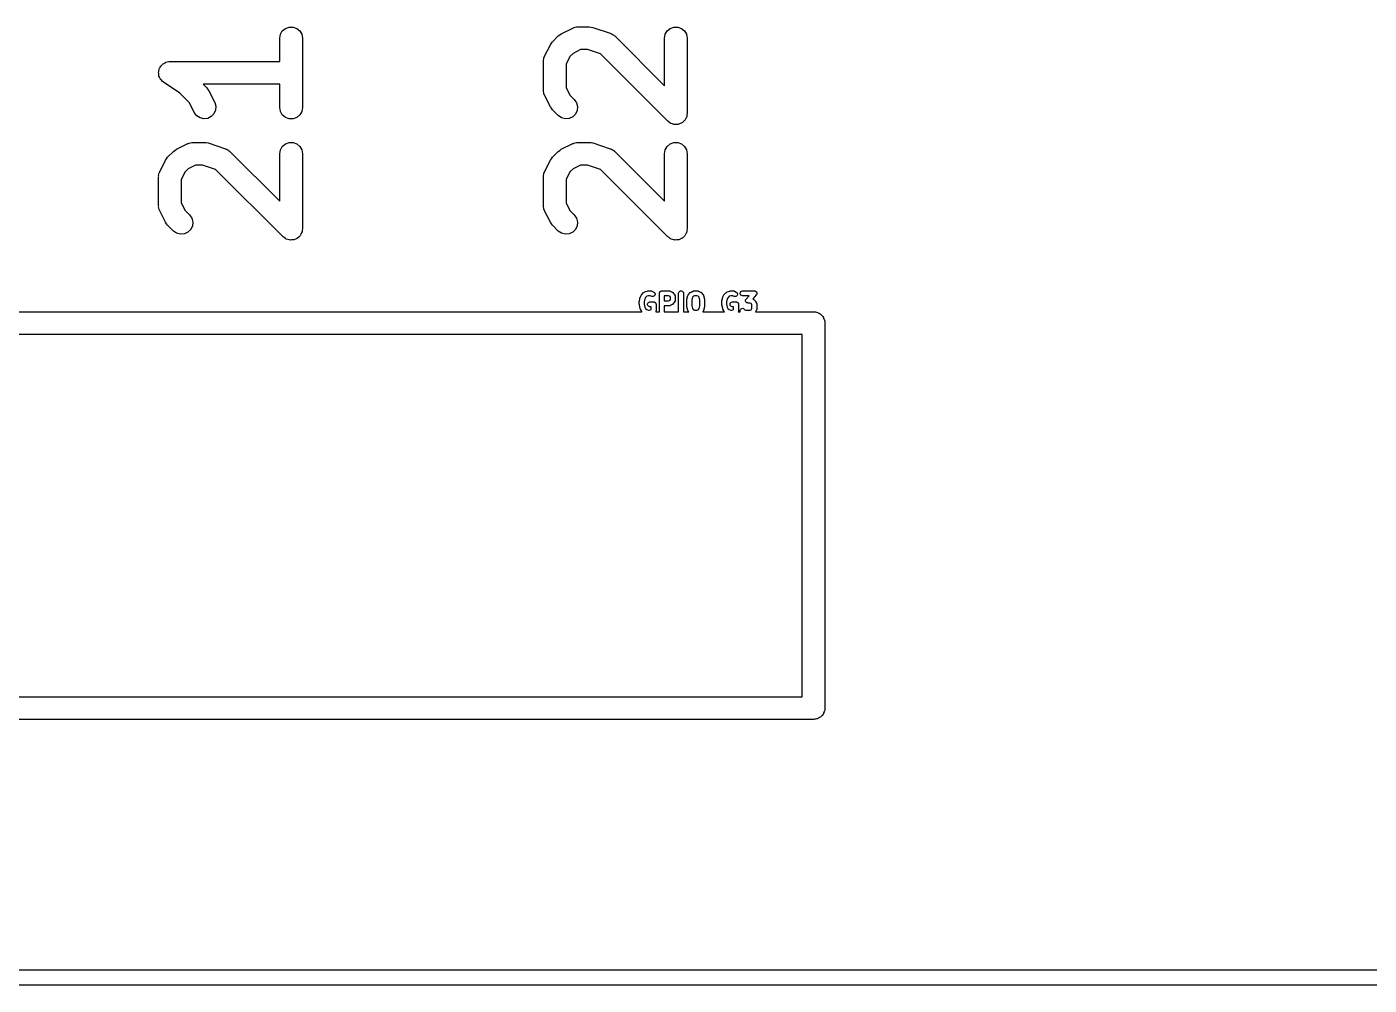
# Model space of a CAD drawing. Extents: x 93.8 to 153.2, y -121.7 to -73.6.
# Drawn here: x 128.54 to 137.4, y -86.66 to -80.34 of the extents above; entities that cross this region are included whole.
import ezdxf

# ---------------------------------------------------------------- set-up
doc = ezdxf.new("R2010")
doc.units = 0
doc.header["$MEASUREMENT"] = 0
doc.layers.add('BLACK', color=7, linetype='CONTINUOUS')

msp = doc.modelspace()

# ---------------------------------------------------------------- linework, layer by layer
at = {"layer": 'Black'}
for p, q in [((130.225, -80.3683), (130.245, -80.3515)), ((130.245, -80.3515), (130.27, -80.3426)), ((130.27, -80.3426), (130.296, -80.3426)), ((130.296, -80.3426), (130.32, -80.3515)), ((130.32, -80.3515), (130.34, -80.3683)), ((132.066, -80.3875), (132.142, -80.3494)), ((132.142, -80.3494), (132.146, -80.3482)), ((132.146, -80.3482), (132.15, -80.346)), ((132.15, -80.346), (132.158, -80.3445)), ((132.158, -80.3445), (132.167, -80.342)), ((132.167, -80.342), (132.171, -80.3422)), ((132.171, -80.3422), (132.175, -80.3415)), ((132.175, -80.3415), (132.251, -80.3415)), ((132.251, -80.3415), (132.263, -80.3436)), ((132.263, -80.3436), (132.275, -80.3453)), ((132.275, -80.3453), (132.389, -80.3834)), ((132.765, -80.3683), (132.785, -80.3515)), ((132.785, -80.3515), (132.81, -80.3426)), ((132.81, -80.3426), (132.836, -80.3426)), ((132.836, -80.3426), (132.86, -80.3515)), ((132.86, -80.3515), (132.88, -80.3683)), ((130.208, -80.4165), (130.212, -80.3908)), ((130.208, -80.57), (130.208, -80.4165)), ((130.212, -80.3908), (130.225, -80.3683)), ((130.34, -80.3683), (130.353, -80.3908)), ((130.353, -80.3908), (130.358, -80.4165)), ((130.358, -80.4165), (130.358, -80.8736)), ((132.001, -80.4495), (132.008, -80.4396)), ((132.008, -80.4396), (132.046, -80.4015)), ((132.046, -80.4015), (132.056, -80.3946)), ((132.056, -80.3946), (132.066, -80.3875)), ((132.389, -80.3834), (132.393, -80.3855)), ((132.393, -80.3855), (132.397, -80.3866)), ((132.397, -80.3866), (132.405, -80.3916)), ((132.405, -80.3916), (132.412, -80.3958)), ((132.412, -80.3958), (132.415, -80.3991)), ((132.415, -80.3991), (132.419, -80.4015)), ((132.419, -80.4015), (132.748, -80.7306)), ((132.748, -80.4165), (132.752, -80.3908)), ((132.748, -80.7306), (132.748, -80.4165)), ((132.752, -80.3908), (132.765, -80.3683)), ((132.88, -80.3683), (132.893, -80.3908)), ((132.893, -80.3908), (132.898, -80.4165)), ((132.898, -80.4165), (132.898, -80.9117)), ((131.956, -80.5353), (131.994, -80.4591)), ((131.994, -80.4591), (132.001, -80.4495)), ((132.144, -80.5162), (132.123, -80.5371)), ((132.193, -80.4915), (132.144, -80.5162)), ((132.239, -80.4915), (132.193, -80.4915)), ((132.325, -80.5201), (132.239, -80.4915)), ((132.77, -80.9647), (132.325, -80.5201)), ((129.409, -80.632), (129.412, -80.6236)), ((129.412, -80.6236), (129.414, -80.6149)), ((129.414, -80.6149), (129.417, -80.6115)), ((129.417, -80.6115), (129.418, -80.6075)), ((129.418, -80.6075), (129.424, -80.6007)), ((129.424, -80.6007), (129.429, -80.5932)), ((129.429, -80.5932), (129.432, -80.5908)), ((129.432, -80.5908), (129.435, -80.5876)), ((129.435, -80.5876), (129.442, -80.5831)), ((129.442, -80.5831), (129.45, -80.5778)), ((129.45, -80.5778), (129.454, -80.5767)), ((129.454, -80.5767), (129.457, -80.5746)), ((129.457, -80.5746), (129.466, -80.573)), ((129.466, -80.573), (129.475, -80.5705)), ((129.475, -80.5705), (129.479, -80.5708)), ((129.479, -80.5708), (129.483, -80.57)), ((129.483, -80.57), (130.208, -80.57)), ((131.948, -80.5603), (131.951, -80.5519)), ((131.949, -80.5646), (131.948, -80.5603)), ((131.948, -80.5689), (131.949, -80.5646)), ((131.948, -80.7593), (131.948, -80.5689)), ((131.951, -80.5519), (131.952, -80.5432)), ((131.952, -80.5432), (131.955, -80.5395)), ((131.955, -80.5395), (131.956, -80.5353)), ((132.123, -80.5371), (132.098, -80.5866)), ((132.098, -80.5866), (132.098, -80.7416)), ((129.408, -80.6402), (129.409, -80.6362)), ((129.409, -80.6491), (129.408, -80.6402)), ((129.409, -80.6362), (129.409, -80.632)), ((129.409, -80.6581), (129.409, -80.6491)), ((129.41, -80.662), (129.409, -80.6581)), ((129.411, -80.6661), (129.41, -80.662)), ((129.415, -80.6741), (129.411, -80.6661)), ((129.418, -80.6825), (129.415, -80.6741)), ((129.421, -80.6857), (129.418, -80.6825)), ((129.422, -80.6895), (129.421, -80.6857)), ((129.429, -80.6956), (129.422, -80.6895)), ((129.435, -80.7025), (129.429, -80.6956)), ((129.438, -80.7046), (129.435, -80.7025)), ((129.441, -80.7075), (129.438, -80.7046)), ((129.549, -80.7795), (129.441, -80.7075)), ((129.612, -80.8419), (129.549, -80.7795)), ((130.208, -80.72), (129.702, -80.72)), ((129.702, -80.72), (129.726, -80.7444)), ((129.726, -80.7444), (129.733, -80.7542)), ((129.733, -80.7542), (129.74, -80.7639)), ((129.74, -80.7639), (129.779, -80.8401)), ((130.208, -80.8736), (130.208, -80.72)), ((131.949, -80.7636), (131.948, -80.7593)), ((131.948, -80.7679), (131.949, -80.7636)), ((131.951, -80.7763), (131.948, -80.7679)), ((131.952, -80.785), (131.951, -80.7763)), ((131.955, -80.7887), (131.952, -80.785)), ((131.956, -80.7929), (131.955, -80.7887)), ((131.994, -80.8691), (131.956, -80.7929)), ((132.098, -80.7416), (132.123, -80.7911)), ((132.123, -80.7911), (132.152, -80.8206)), ((129.644, -80.9072), (129.612, -80.8419)), ((129.779, -80.8401), (129.786, -80.865)), ((129.786, -80.865), (129.784, -80.891)), ((130.212, -80.8993), (130.208, -80.8736)), ((130.358, -80.8736), (130.353, -80.8993)), ((132.001, -80.8787), (131.994, -80.8691)), ((132.008, -80.8886), (132.001, -80.8787)), ((132.046, -80.9267), (132.008, -80.8886)), ((132.152, -80.8206), (132.167, -80.8419)), ((132.167, -80.8419), (132.174, -80.8671)), ((132.174, -80.8671), (132.172, -80.893)), ((129.66, -80.9281), (129.644, -80.9072)), ((129.682, -80.9424), (129.66, -80.9281)), ((129.707, -80.9485), (129.682, -80.9424)), ((129.733, -80.9455), (129.707, -80.9485)), ((129.756, -80.9339), (129.733, -80.9455)), ((129.774, -80.9149), (129.756, -80.9339)), ((129.784, -80.891), (129.774, -80.9149)), ((130.225, -80.9218), (130.212, -80.8993)), ((130.245, -80.9386), (130.225, -80.9218)), ((130.27, -80.9475), (130.245, -80.9386)), ((130.296, -80.9475), (130.27, -80.9475)), ((130.32, -80.9386), (130.296, -80.9475)), ((130.34, -80.9218), (130.32, -80.9386)), ((130.353, -80.8993), (130.34, -80.9218)), ((132.067, -80.9416), (132.046, -80.9267)), ((132.093, -80.9483), (132.067, -80.9416)), ((132.119, -80.9461), (132.093, -80.9483)), ((132.142, -80.9351), (132.119, -80.9461)), ((132.161, -80.9166), (132.142, -80.9351)), ((132.172, -80.893), (132.161, -80.9166)), ((132.778, -80.9704), (132.77, -80.9647)), ((132.785, -80.9767), (132.778, -80.9704)), ((132.789, -80.9778), (132.785, -80.9767)), ((132.791, -80.9797), (132.789, -80.9778)), ((132.86, -80.9767), (132.851, -80.98)), ((132.863, -80.9745), (132.86, -80.9767)), ((132.866, -80.9732), (132.863, -80.9745)), ((132.873, -80.9662), (132.866, -80.9732)), ((132.88, -80.9599), (132.873, -80.9662)), ((132.882, -80.9571), (132.88, -80.9599)), ((132.884, -80.9547), (132.882, -80.9571)), ((132.888, -80.9458), (132.884, -80.9547)), ((132.893, -80.9374), (132.888, -80.9458)), ((132.894, -80.9341), (132.893, -80.9374)), ((132.895, -80.9311), (132.894, -80.9341)), ((132.896, -80.9214), (132.895, -80.9311)), ((132.898, -80.9117), (132.896, -80.9214)), ((132.801, -80.9822), (132.791, -80.9797)), ((132.81, -80.9856), (132.801, -80.9822)), ((132.813, -80.9856), (132.81, -80.9856)), ((132.816, -80.9864), (132.813, -80.9856)), ((132.826, -80.9856), (132.816, -80.9864)), ((132.836, -80.9856), (132.826, -80.9856)), ((132.839, -80.9844), (132.836, -80.9856)), ((132.842, -80.9842), (132.839, -80.9844)), ((132.851, -80.98), (132.842, -80.9842)), ((129.516, -81.1566), (129.526, -81.1494)), ((129.526, -81.1494), (129.602, -81.1113)), ((129.602, -81.1113), (129.606, -81.1101)), ((129.606, -81.1101), (129.61, -81.1079)), ((129.61, -81.1079), (129.618, -81.1064)), ((129.618, -81.1064), (129.627, -81.1039)), ((129.627, -81.1039), (129.631, -81.1041)), ((129.631, -81.1041), (129.635, -81.1034)), ((129.635, -81.1034), (129.711, -81.1034)), ((129.711, -81.1034), (129.723, -81.1055)), ((129.723, -81.1055), (129.735, -81.1072)), ((129.735, -81.1072), (129.849, -81.1453)), ((129.849, -81.1453), (129.853, -81.1474)), ((129.853, -81.1474), (129.857, -81.1485)), ((129.857, -81.1485), (129.865, -81.1535)), ((129.865, -81.1535), (129.872, -81.1577)), ((130.208, -81.1784), (130.212, -81.1527)), ((130.212, -81.1527), (130.225, -81.1302)), ((130.225, -81.1302), (130.245, -81.1134)), ((130.245, -81.1134), (130.27, -81.1045)), ((130.27, -81.1045), (130.296, -81.1045)), ((130.296, -81.1045), (130.32, -81.1134)), ((130.32, -81.1134), (130.34, -81.1302)), ((130.34, -81.1302), (130.353, -81.1527)), ((130.353, -81.1527), (130.358, -81.1784)), ((132.056, -81.1566), (132.066, -81.1494)), ((132.066, -81.1494), (132.142, -81.1113)), ((132.142, -81.1113), (132.146, -81.1101)), ((132.146, -81.1101), (132.15, -81.1079)), ((132.15, -81.1079), (132.158, -81.1064)), ((132.158, -81.1064), (132.167, -81.1039)), ((132.167, -81.1039), (132.171, -81.1041)), ((132.171, -81.1041), (132.175, -81.1034)), ((132.175, -81.1034), (132.251, -81.1034)), ((132.251, -81.1034), (132.263, -81.1055)), ((132.263, -81.1055), (132.275, -81.1072)), ((132.275, -81.1072), (132.389, -81.1453)), ((132.389, -81.1453), (132.393, -81.1474)), ((132.393, -81.1474), (132.397, -81.1485)), ((132.397, -81.1485), (132.405, -81.1535)), ((132.405, -81.1535), (132.412, -81.1577)), ((132.748, -81.1784), (132.752, -81.1527)), ((132.752, -81.1527), (132.765, -81.1302)), ((132.765, -81.1302), (132.785, -81.1134)), ((132.785, -81.1134), (132.81, -81.1045)), ((132.81, -81.1045), (132.836, -81.1045)), ((132.836, -81.1045), (132.86, -81.1134)), ((132.86, -81.1134), (132.88, -81.1302)), ((132.88, -81.1302), (132.893, -81.1527)), ((132.893, -81.1527), (132.898, -81.1784)), ((129.416, -81.2972), (129.454, -81.221)), ((129.454, -81.221), (129.461, -81.2114)), ((129.461, -81.2114), (129.468, -81.2015)), ((129.468, -81.2015), (129.506, -81.1634)), ((129.506, -81.1634), (129.516, -81.1566)), ((129.872, -81.1577), (129.875, -81.161)), ((129.875, -81.161), (129.879, -81.1634)), ((129.879, -81.1634), (130.208, -81.4926)), ((130.208, -81.4926), (130.208, -81.1784)), ((130.358, -81.1784), (130.358, -81.6736)), ((131.956, -81.2972), (131.994, -81.221)), ((131.994, -81.221), (132.001, -81.2114)), ((132.001, -81.2114), (132.008, -81.2015)), ((132.008, -81.2015), (132.046, -81.1634)), ((132.046, -81.1634), (132.056, -81.1566)), ((132.412, -81.1577), (132.415, -81.161)), ((132.415, -81.161), (132.419, -81.1634)), ((132.419, -81.1634), (132.748, -81.4926)), ((132.748, -81.4926), (132.748, -81.1784)), ((132.898, -81.1784), (132.898, -81.6736)), ((129.408, -81.3222), (129.411, -81.3138)), ((129.409, -81.3265), (129.408, -81.3222)), ((129.408, -81.3308), (129.409, -81.3265)), ((129.408, -81.5212), (129.408, -81.3308)), ((129.411, -81.3138), (129.412, -81.3051)), ((129.412, -81.3051), (129.415, -81.3014)), ((129.415, -81.3014), (129.416, -81.2972)), ((129.583, -81.299), (129.558, -81.3485)), ((129.604, -81.2781), (129.583, -81.299)), ((129.653, -81.2534), (129.604, -81.2781)), ((129.699, -81.2534), (129.653, -81.2534)), ((129.785, -81.282), (129.699, -81.2534)), ((130.23, -81.7267), (129.785, -81.282)), ((131.948, -81.3222), (131.951, -81.3138)), ((131.949, -81.3265), (131.948, -81.3222)), ((131.948, -81.3308), (131.949, -81.3265)), ((131.948, -81.5212), (131.948, -81.3308)), ((131.951, -81.3138), (131.952, -81.3051)), ((131.952, -81.3051), (131.955, -81.3014)), ((131.955, -81.3014), (131.956, -81.2972)), ((132.123, -81.299), (132.098, -81.3485)), ((132.144, -81.2781), (132.123, -81.299)), ((132.193, -81.2534), (132.144, -81.2781)), ((132.239, -81.2534), (132.193, -81.2534)), ((132.325, -81.282), (132.239, -81.2534)), ((132.77, -81.7267), (132.325, -81.282)), ((129.558, -81.3485), (129.558, -81.5035)), ((132.098, -81.3485), (132.098, -81.5035)), ((129.558, -81.5035), (129.583, -81.553)), ((132.098, -81.5035), (132.123, -81.553)), ((129.409, -81.5255), (129.408, -81.5212)), ((129.408, -81.5298), (129.409, -81.5255)), ((129.411, -81.5382), (129.408, -81.5298)), ((129.412, -81.5469), (129.411, -81.5382)), ((129.415, -81.5506), (129.412, -81.5469)), ((129.416, -81.5548), (129.415, -81.5506)), ((129.454, -81.631), (129.416, -81.5548)), ((129.583, -81.553), (129.612, -81.5825)), ((129.612, -81.5825), (129.627, -81.6038)), ((131.949, -81.5255), (131.948, -81.5212)), ((131.948, -81.5298), (131.949, -81.5255)), ((131.951, -81.5382), (131.948, -81.5298)), ((131.952, -81.5469), (131.951, -81.5382)), ((131.955, -81.5506), (131.952, -81.5469)), ((131.956, -81.5548), (131.955, -81.5506)), ((131.994, -81.631), (131.956, -81.5548)), ((132.123, -81.553), (132.152, -81.5825)), ((132.152, -81.5825), (132.167, -81.6038)), ((129.461, -81.6406), (129.454, -81.631)), ((129.468, -81.6505), (129.461, -81.6406)), ((129.506, -81.6886), (129.468, -81.6505)), ((129.621, -81.6785), (129.602, -81.697)), ((129.632, -81.6549), (129.621, -81.6785)), ((129.627, -81.6038), (129.634, -81.629)), ((129.634, -81.629), (129.632, -81.6549)), ((130.356, -81.6833), (130.355, -81.693)), ((130.358, -81.6736), (130.356, -81.6833)), ((132.001, -81.6406), (131.994, -81.631)), ((132.008, -81.6505), (132.001, -81.6406)), ((132.046, -81.6886), (132.008, -81.6505)), ((132.161, -81.6785), (132.142, -81.697)), ((132.172, -81.6549), (132.161, -81.6785)), ((132.167, -81.6038), (132.174, -81.629)), ((132.174, -81.629), (132.172, -81.6549)), ((132.896, -81.6833), (132.895, -81.693)), ((132.898, -81.6736), (132.896, -81.6833)), ((129.527, -81.7035), (129.506, -81.6886)), ((129.553, -81.7102), (129.527, -81.7035)), ((129.579, -81.708), (129.553, -81.7102)), ((129.602, -81.697), (129.579, -81.708)), ((130.238, -81.7323), (130.23, -81.7267)), ((130.245, -81.7386), (130.238, -81.7323)), ((130.249, -81.7397), (130.245, -81.7386)), ((130.251, -81.7416), (130.249, -81.7397)), ((130.261, -81.7441), (130.251, -81.7416)), ((130.27, -81.7475), (130.261, -81.7441)), ((130.273, -81.7475), (130.27, -81.7475)), ((130.276, -81.7483), (130.273, -81.7475)), ((130.286, -81.7475), (130.276, -81.7483)), ((130.296, -81.7475), (130.286, -81.7475)), ((130.299, -81.7464), (130.296, -81.7475)), ((130.302, -81.7461), (130.299, -81.7464)), ((130.311, -81.7419), (130.302, -81.7461)), ((130.32, -81.7386), (130.311, -81.7419)), ((130.323, -81.7365), (130.32, -81.7386)), ((130.326, -81.7351), (130.323, -81.7365)), ((130.333, -81.7281), (130.326, -81.7351)), ((130.34, -81.7218), (130.333, -81.7281)), ((130.342, -81.719), (130.34, -81.7218)), ((130.344, -81.7166), (130.342, -81.719)), ((130.348, -81.7078), (130.344, -81.7166)), ((130.353, -81.6993), (130.348, -81.7078)), ((130.354, -81.696), (130.353, -81.6993)), ((130.355, -81.693), (130.354, -81.696)), ((132.067, -81.7035), (132.046, -81.6886)), ((132.093, -81.7102), (132.067, -81.7035)), ((132.119, -81.708), (132.093, -81.7102)), ((132.142, -81.697), (132.119, -81.708)), ((132.778, -81.7323), (132.77, -81.7267)), ((132.785, -81.7386), (132.778, -81.7323)), ((132.789, -81.7397), (132.785, -81.7386)), ((132.791, -81.7416), (132.789, -81.7397)), ((132.801, -81.7441), (132.791, -81.7416)), ((132.81, -81.7475), (132.801, -81.7441)), ((132.813, -81.7475), (132.81, -81.7475)), ((132.816, -81.7483), (132.813, -81.7475)), ((132.826, -81.7475), (132.816, -81.7483)), ((132.836, -81.7475), (132.826, -81.7475)), ((132.839, -81.7464), (132.836, -81.7475)), ((132.842, -81.7461), (132.839, -81.7464)), ((132.851, -81.7419), (132.842, -81.7461)), ((132.86, -81.7386), (132.851, -81.7419)), ((132.863, -81.7365), (132.86, -81.7386)), ((132.866, -81.7351), (132.863, -81.7365)), ((132.873, -81.7281), (132.866, -81.7351)), ((132.88, -81.7218), (132.873, -81.7281)), ((132.882, -81.719), (132.88, -81.7218)), ((132.884, -81.7166), (132.882, -81.719)), ((132.888, -81.7078), (132.884, -81.7166)), ((132.893, -81.6993), (132.888, -81.7078)), ((132.894, -81.696), (132.893, -81.6993)), ((132.895, -81.693), (132.894, -81.696)), ((132.582, -82.15), (132.588, -82.1258)), ((132.588, -82.1243), (132.589, -82.1226)), ((132.588, -82.1258), (132.588, -82.1243)), ((132.589, -82.1226), (132.595, -82.1105)), ((132.595, -82.1105), (132.596, -82.1084)), ((132.596, -82.1084), (132.598, -82.1064)), ((132.598, -82.1064), (132.61, -82.0943)), ((132.61, -82.0943), (132.611, -82.0938)), ((132.611, -82.0931), (132.613, -82.0922)), ((132.611, -82.0938), (132.611, -82.0931)), ((132.613, -82.0922), (132.615, -82.0911)), ((132.615, -82.0909), (132.616, -82.0904)), ((132.615, -82.0911), (132.615, -82.0909)), ((132.616, -82.0904), (132.634, -82.0844)), ((132.622, -82.127), (132.618, -82.1352)), ((132.63, -82.1194), (132.622, -82.127)), ((132.642, -82.1153), (132.63, -82.1194)), ((132.634, -82.0844), (132.637, -82.084)), ((132.637, -82.084), (132.639, -82.0836)), ((132.639, -82.0836), (132.658, -82.0836)), ((132.654, -82.1153), (132.642, -82.1153)), ((132.663, -82.1197), (132.654, -82.1153)), ((132.658, -82.0836), (132.658, -82.0837)), ((132.658, -82.0837), (132.659, -82.0837)), ((132.659, -82.0837), (132.661, -82.0842)), ((132.661, -82.0842), (132.663, -82.0845)), ((132.663, -82.0845), (132.664, -82.085)), ((132.668, -82.1213), (132.663, -82.1197)), ((132.664, -82.085), (132.665, -82.0853)), ((132.665, -82.0853), (132.677, -82.0913)), ((132.673, -82.1209), (132.668, -82.1213)), ((132.678, -82.1187), (132.673, -82.1209)), ((132.677, -82.0913), (132.681, -82.0946)), ((132.682, -82.115), (132.678, -82.1187)), ((132.681, -82.0946), (132.684, -82.0992)), ((132.685, -82.11), (132.682, -82.115)), ((132.684, -82.0992), (132.685, -82.1046)), ((132.685, -82.1046), (132.685, -82.11)), ((132.714, -82.0967), (132.715, -82.0954)), ((132.714, -82.0981), (132.714, -82.0967)), ((132.714, -82.0995), (132.714, -82.0981)), ((132.714, -82.221), (132.714, -82.0995)), ((132.715, -82.094), (132.716, -82.0928)), ((132.715, -82.0954), (132.715, -82.094)), ((132.716, -82.0915), (132.717, -82.0904)), ((132.716, -82.0928), (132.716, -82.0915)), ((132.717, -82.0904), (132.718, -82.0892)), ((132.718, -82.0892), (132.719, -82.0884)), ((132.719, -82.0884), (132.72, -82.0873)), ((132.72, -82.0873), (132.721, -82.0866)), ((132.721, -82.0866), (132.722, -82.0857)), ((132.722, -82.0857), (132.723, -82.0852)), ((132.723, -82.0852), (132.725, -82.0845)), ((132.725, -82.0845), (132.726, -82.0843)), ((132.726, -82.0843), (132.727, -82.0838)), ((132.727, -82.0838), (132.729, -82.0838)), ((132.729, -82.0838), (132.73, -82.0836)), ((132.73, -82.0836), (132.779, -82.0836)), ((132.746, -82.1153), (132.746, -82.1501)), ((132.775, -82.1153), (132.746, -82.1153)), ((132.781, -82.1185), (132.775, -82.1153)), ((132.779, -82.0836), (132.779, -82.0837)), ((132.779, -82.0837), (132.78, -82.0837)), ((132.78, -82.0837), (132.782, -82.0842)), ((132.784, -82.1209), (132.781, -82.1185)), ((132.782, -82.0842), (132.784, -82.0845)), ((132.784, -82.0845), (132.785, -82.085)), ((132.787, -82.1274), (132.784, -82.1209)), ((132.785, -82.085), (132.786, -82.0853)), ((132.786, -82.0853), (132.798, -82.0913)), ((132.787, -82.138), (132.787, -82.1274)), ((132.798, -82.0913), (132.8, -82.0928)), ((132.8, -82.0928), (132.802, -82.0943)), ((132.802, -82.0943), (132.808, -82.1003)), ((132.808, -82.1003), (132.809, -82.1024)), ((132.809, -82.1024), (132.811, -82.1044)), ((132.811, -82.1044), (132.817, -82.1165)), ((132.817, -82.1165), (132.817, -82.1174)), ((132.817, -82.1174), (132.818, -82.1182)), ((132.818, -82.1182), (132.818, -82.12)), ((132.818, -82.12), (132.818, -82.1218)), ((132.818, -82.1218), (132.818, -82.1227)), ((132.818, -82.1227), (132.819, -82.1236)), ((132.819, -82.1236), (132.819, -82.1418)), ((132.841, -82.0995), (132.842, -82.094)), ((132.841, -82.221), (132.841, -82.0995)), ((132.842, -82.094), (132.845, -82.0892)), ((132.845, -82.0892), (132.849, -82.0857)), ((132.849, -82.0857), (132.854, -82.0838)), ((132.854, -82.0838), (132.86, -82.0838)), ((132.86, -82.0838), (132.865, -82.0857)), ((132.865, -82.0857), (132.869, -82.0892)), ((132.869, -82.0892), (132.872, -82.094)), ((132.872, -82.094), (132.873, -82.0995)), ((132.873, -82.0995), (132.873, -82.221)), ((132.896, -82.1379), (132.902, -82.1137)), ((132.902, -82.1137), (132.903, -82.1124)), ((132.903, -82.1109), (132.904, -82.1099)), ((132.903, -82.1124), (132.903, -82.1109)), ((132.904, -82.1087), (132.905, -82.1076)), ((132.904, -82.1099), (132.904, -82.1087)), ((132.905, -82.1076), (132.906, -82.1064)), ((132.906, -82.1064), (132.918, -82.0943)), ((132.918, -82.0943), (132.921, -82.0928)), ((132.921, -82.0928), (132.923, -82.0913)), ((132.923, -82.0913), (132.935, -82.0853)), ((132.932, -82.1257), (132.927, -82.1437)), ((132.939, -82.1185), (132.932, -82.1257)), ((132.935, -82.0853), (132.936, -82.085)), ((132.936, -82.0845), (132.938, -82.0842)), ((132.936, -82.085), (132.936, -82.0845)), ((132.938, -82.0842), (132.94, -82.0837)), ((132.946, -82.1153), (132.939, -82.1185)), ((132.94, -82.0837), (132.941, -82.0837)), ((132.941, -82.0837), (132.942, -82.0836)), ((132.942, -82.0836), (132.966, -82.0836)), ((132.962, -82.1153), (132.946, -82.1153)), ((132.969, -82.1185), (132.962, -82.1153)), ((132.966, -82.0836), (132.967, -82.0837)), ((132.967, -82.0837), (132.968, -82.0837)), ((132.968, -82.0837), (132.97, -82.0842)), ((132.976, -82.1257), (132.969, -82.1185)), ((132.97, -82.0842), (132.971, -82.0845)), ((132.971, -82.0845), (132.972, -82.085)), ((132.972, -82.085), (132.973, -82.0853)), ((132.973, -82.0853), (132.985, -82.0913)), ((132.98, -82.1437), (132.976, -82.1257)), ((132.985, -82.0913), (132.987, -82.0928)), ((132.987, -82.0928), (132.989, -82.0943)), ((132.989, -82.0943), (133.001, -82.1064)), ((133.001, -82.1064), (133.002, -82.1076)), ((133.002, -82.1076), (133.003, -82.1087)), ((133.003, -82.1087), (133.004, -82.1099)), ((133.004, -82.1099), (133.005, -82.1109)), ((133.005, -82.1109), (133.005, -82.1124)), ((133.005, -82.1124), (133.006, -82.1137)), ((133.006, -82.1137), (133.012, -82.1379)), ((133.126, -82.15), (133.132, -82.1258)), ((133.132, -82.1258), (133.133, -82.1243)), ((133.133, -82.1226), (133.139, -82.1105)), ((133.133, -82.1243), (133.133, -82.1226)), ((133.139, -82.1105), (133.141, -82.1084)), ((133.141, -82.1084), (133.142, -82.1064)), ((133.142, -82.1064), (133.154, -82.0943)), ((133.154, -82.0943), (133.155, -82.0938)), ((133.155, -82.0938), (133.156, -82.0931)), ((133.156, -82.0931), (133.157, -82.0922)), ((133.157, -82.0922), (133.159, -82.0911)), ((133.159, -82.0911), (133.16, -82.0909)), ((133.16, -82.0909), (133.161, -82.0904)), ((133.161, -82.0904), (133.179, -82.0844)), ((133.167, -82.127), (133.162, -82.1352)), ((133.174, -82.1194), (133.167, -82.127)), ((133.186, -82.1153), (133.174, -82.1194)), ((133.179, -82.0844), (133.181, -82.084)), ((133.181, -82.084), (133.184, -82.0836)), ((133.184, -82.0836), (133.202, -82.0836)), ((133.198, -82.1153), (133.186, -82.1153)), ((133.207, -82.1197), (133.198, -82.1153)), ((133.202, -82.0836), (133.203, -82.0837)), ((133.203, -82.0837), (133.204, -82.0837)), ((133.204, -82.0837), (133.205, -82.0842)), ((133.205, -82.0842), (133.207, -82.0845)), ((133.207, -82.0845), (133.208, -82.085)), ((133.212, -82.1213), (133.207, -82.1197)), ((133.208, -82.085), (133.209, -82.0853)), ((133.209, -82.0853), (133.221, -82.0913)), ((133.218, -82.1209), (133.212, -82.1213)), ((133.223, -82.1187), (133.218, -82.1209)), ((133.221, -82.0913), (133.225, -82.0946)), ((133.227, -82.115), (133.223, -82.1187)), ((133.225, -82.0946), (133.228, -82.0992)), ((133.229, -82.11), (133.227, -82.115)), ((133.228, -82.0992), (133.23, -82.1046)), ((133.23, -82.1046), (133.229, -82.11)), ((133.247, -82.0967), (133.249, -82.0915)), ((133.247, -82.1022), (133.247, -82.0967)), ((133.249, -82.1074), (133.247, -82.1022)), ((133.249, -82.0915), (133.252, -82.0873)), ((133.252, -82.1116), (133.249, -82.1074)), ((133.252, -82.0873), (133.257, -82.0845)), ((133.257, -82.1144), (133.252, -82.1116)), ((133.257, -82.0845), (133.262, -82.0836)), ((133.262, -82.1153), (133.257, -82.1144)), ((133.262, -82.0836), (133.341, -82.0836)), ((133.306, -82.1153), (133.262, -82.1153)), ((133.287, -82.1374), (133.306, -82.1153)), ((133.353, -82.1099), (133.33, -82.1365)), ((133.341, -82.0836), (133.342, -82.0838)), ((133.342, -82.0838), (133.344, -82.0839)), ((133.344, -82.0839), (133.345, -82.0843)), ((133.345, -82.0843), (133.346, -82.0845)), ((133.346, -82.0845), (133.348, -82.0853)), ((133.348, -82.0853), (133.349, -82.0859)), ((133.349, -82.0859), (133.35, -82.0867)), ((133.35, -82.0867), (133.351, -82.0873)), ((133.351, -82.0873), (133.352, -82.0885)), ((133.352, -82.0885), (133.353, -82.0895)), ((133.353, -82.0895), (133.354, -82.0906)), ((133.354, -82.1086), (133.353, -82.1099)), ((133.354, -82.0906), (133.355, -82.0915)), ((133.355, -82.1074), (133.354, -82.1086)), ((133.355, -82.0915), (133.355, -82.093)), ((133.355, -82.093), (133.356, -82.0943)), ((133.356, -82.1052), (133.355, -82.1062)), ((133.355, -82.1062), (133.355, -82.1074)), ((133.356, -82.0943), (133.356, -82.0955)), ((133.356, -82.0955), (133.357, -82.0967)), ((133.357, -82.1022), (133.356, -82.1037)), ((133.356, -82.1037), (133.356, -82.1052)), ((133.357, -82.0967), (133.357, -82.0982)), ((133.357, -82.0982), (133.357, -82.0998)), ((133.357, -82.0998), (133.357, -82.101)), ((133.357, -82.101), (133.357, -82.1022)), ((132.581, -82.1539), (132.582, -82.152)), ((132.581, -82.172), (132.581, -82.1539)), ((132.582, -82.1739), (132.581, -82.172)), ((132.582, -82.152), (132.582, -82.15)), ((132.582, -82.1759), (132.582, -82.1739)), ((132.588, -82.2001), (132.582, -82.1759)), ((132.588, -82.2017), (132.588, -82.2001)), ((132.589, -82.2033), (132.588, -82.2017)), ((132.595, -82.2154), (132.589, -82.2033)), ((132.596, -82.2175), (132.595, -82.2154)), ((132.598, -82.2195), (132.596, -82.2175)), ((132.618, -82.1352), (132.613, -82.1558)), ((132.613, -82.1558), (132.613, -82.1701)), ((132.613, -82.1701), (132.618, -82.1907)), ((132.618, -82.1907), (132.622, -82.1989)), ((132.622, -82.1989), (132.63, -82.2065)), ((132.63, -82.2065), (132.642, -82.2106)), ((132.636, -82.1693), (132.638, -82.1641)), ((132.636, -82.1748), (132.636, -82.1693)), ((132.638, -82.18), (132.636, -82.1748)), ((132.638, -82.1641), (132.641, -82.1599)), ((132.641, -82.1842), (132.638, -82.18)), ((132.641, -82.1599), (132.646, -82.1571)), ((132.646, -82.1869), (132.641, -82.1842)), ((132.642, -82.2106), (132.649, -82.2106)), ((132.646, -82.1571), (132.651, -82.1561)), ((132.651, -82.1879), (132.646, -82.1869)), ((132.649, -82.2106), (132.66, -82.2069)), ((132.651, -82.1561), (132.676, -82.1561)), ((132.66, -82.1879), (132.651, -82.1879)), ((132.66, -82.2069), (132.66, -82.1879)), ((132.676, -82.1561), (132.677, -82.1564)), ((132.677, -82.1564), (132.678, -82.1564)), ((132.678, -82.1564), (132.68, -82.1569)), ((132.68, -82.1569), (132.681, -82.1571)), ((132.681, -82.1571), (132.682, -82.1578)), ((132.682, -82.1578), (132.684, -82.1583)), ((132.684, -82.1583), (132.685, -82.1592)), ((132.685, -82.1592), (132.686, -82.1599)), ((132.686, -82.1599), (132.687, -82.1609)), ((132.687, -82.1609), (132.688, -82.1618)), ((132.688, -82.1618), (132.689, -82.163)), ((132.689, -82.163), (132.689, -82.1641)), ((132.689, -82.1641), (132.69, -82.1654)), ((132.69, -82.1654), (132.691, -82.1666)), ((132.691, -82.1666), (132.691, -82.168)), ((132.691, -82.168), (132.691, -82.1693)), ((132.691, -82.1693), (132.691, -82.1707)), ((132.691, -82.1707), (132.692, -82.172)), ((132.692, -82.2144), (132.691, -82.215)), ((132.691, -82.215), (132.692, -82.2157)), ((132.692, -82.2157), (132.691, -82.2177)), ((132.691, -82.2177), (132.691, -82.2198)), ((132.692, -82.172), (132.692, -82.2144)), ((132.746, -82.1501), (132.775, -82.1501)), ((132.779, -82.1819), (132.746, -82.1819)), ((132.746, -82.1819), (132.746, -82.221)), ((132.775, -82.1501), (132.781, -82.1469)), ((132.78, -82.1817), (132.779, -82.1817)), ((132.779, -82.1817), (132.779, -82.1819)), ((132.782, -82.1812), (132.78, -82.1817)), ((132.781, -82.1469), (132.784, -82.1445)), ((132.784, -82.1809), (132.782, -82.1812)), ((132.784, -82.1445), (132.787, -82.138)), ((132.785, -82.1804), (132.784, -82.1809)), ((132.786, -82.1802), (132.785, -82.1804)), ((132.798, -82.1741), (132.786, -82.1802)), ((132.8, -82.1726), (132.798, -82.1741)), ((132.802, -82.1712), (132.8, -82.1726)), ((132.808, -82.1651), (132.802, -82.1712)), ((132.809, -82.163), (132.808, -82.1651)), ((132.811, -82.161), (132.809, -82.163)), ((132.817, -82.1489), (132.811, -82.161)), ((132.818, -82.1472), (132.817, -82.148)), ((132.817, -82.148), (132.817, -82.1489)), ((132.819, -82.1418), (132.818, -82.1427)), ((132.818, -82.1427), (132.818, -82.1436)), ((132.818, -82.1436), (132.818, -82.1454)), ((132.818, -82.1454), (132.818, -82.1472)), ((132.896, -82.1399), (132.896, -82.1379)), ((132.896, -82.1418), (132.896, -82.1399)), ((132.896, -82.1841), (132.896, -82.1418)), ((132.896, -82.186), (132.896, -82.1841)), ((132.896, -82.188), (132.896, -82.186)), ((132.902, -82.2122), (132.896, -82.188)), ((132.903, -82.2136), (132.902, -82.2122)), ((132.903, -82.215), (132.903, -82.2136)), ((132.904, -82.216), (132.903, -82.215)), ((132.904, -82.2172), (132.904, -82.216)), ((132.905, -82.2183), (132.904, -82.2172)), ((132.906, -82.2195), (132.905, -82.2183)), ((132.927, -82.1437), (132.927, -82.1822)), ((132.927, -82.1822), (132.932, -82.2002)), ((132.932, -82.2002), (132.939, -82.2074)), ((132.939, -82.2074), (132.946, -82.2106)), ((132.946, -82.2106), (132.962, -82.2106)), ((132.962, -82.2106), (132.969, -82.2074)), ((132.969, -82.2074), (132.976, -82.2002)), ((132.976, -82.2002), (132.98, -82.1822)), ((132.98, -82.1822), (132.98, -82.1437)), ((133.002, -82.2183), (133.001, -82.2195)), ((133.003, -82.2172), (133.002, -82.2183)), ((133.004, -82.216), (133.003, -82.2172)), ((133.005, -82.215), (133.004, -82.216)), ((133.006, -82.2122), (133.005, -82.2135)), ((133.005, -82.2135), (133.005, -82.215)), ((133.012, -82.188), (133.006, -82.2122)), ((133.012, -82.1379), (133.012, -82.1399)), ((133.012, -82.1399), (133.012, -82.1418)), ((133.012, -82.1418), (133.012, -82.1841)), ((133.012, -82.1841), (133.012, -82.186)), ((133.012, -82.186), (133.012, -82.188)), ((133.125, -82.1539), (133.126, -82.152)), ((133.125, -82.172), (133.125, -82.1539)), ((133.126, -82.1739), (133.125, -82.172)), ((133.126, -82.152), (133.126, -82.15)), ((133.126, -82.1759), (133.126, -82.1739)), ((133.132, -82.2001), (133.126, -82.1759)), ((133.133, -82.2017), (133.132, -82.2001)), ((133.133, -82.2033), (133.133, -82.2017)), ((133.139, -82.2154), (133.133, -82.2033)), ((133.141, -82.2175), (133.139, -82.2154)), ((133.142, -82.2195), (133.141, -82.2175)), ((133.162, -82.1352), (133.157, -82.1558)), ((133.157, -82.1558), (133.157, -82.1701)), ((133.157, -82.1701), (133.162, -82.1907)), ((133.162, -82.1907), (133.166, -82.1989)), ((133.166, -82.1989), (133.174, -82.2065)), ((133.174, -82.2065), (133.186, -82.2106)), ((133.18, -82.1693), (133.182, -82.1641)), ((133.18, -82.1748), (133.18, -82.1693)), ((133.182, -82.18), (133.18, -82.1748)), ((133.182, -82.1641), (133.186, -82.1599)), ((133.186, -82.1842), (133.182, -82.18)), ((133.186, -82.1599), (133.19, -82.1571)), ((133.19, -82.1869), (133.186, -82.1842)), ((133.186, -82.2106), (133.193, -82.2106)), ((133.19, -82.1571), (133.196, -82.1561)), ((133.196, -82.1879), (133.19, -82.1869)), ((133.193, -82.2106), (133.204, -82.2069)), ((133.196, -82.1561), (133.22, -82.1561)), ((133.204, -82.1879), (133.196, -82.1879)), ((133.204, -82.2069), (133.204, -82.1879)), ((133.22, -82.1561), (133.221, -82.1564)), ((133.221, -82.1564), (133.223, -82.1564)), ((133.223, -82.1564), (133.224, -82.1569)), ((133.224, -82.1569), (133.225, -82.1571)), ((133.225, -82.1571), (133.227, -82.1578)), ((133.227, -82.1578), (133.228, -82.1583)), ((133.228, -82.1583), (133.229, -82.1592)), ((133.229, -82.1592), (133.23, -82.1599)), ((133.23, -82.1599), (133.231, -82.1609)), ((133.231, -82.1609), (133.232, -82.1618)), ((133.232, -82.1618), (133.233, -82.163)), ((133.233, -82.163), (133.234, -82.1641)), ((133.234, -82.1641), (133.234, -82.1654)), ((133.234, -82.1654), (133.235, -82.1666)), ((133.235, -82.1666), (133.235, -82.168)), ((133.235, -82.168), (133.236, -82.1693)), ((133.236, -82.2157), (133.235, -82.2177)), ((133.235, -82.2177), (133.235, -82.2198)), ((133.236, -82.1693), (133.236, -82.1707)), ((133.236, -82.1707), (133.236, -82.172)), ((133.236, -82.172), (133.236, -82.2144)), ((133.236, -82.2144), (133.236, -82.215)), ((133.236, -82.215), (133.236, -82.2157)), ((133.246, -82.2157), (133.247, -82.2102)), ((133.248, -82.221), (133.246, -82.2157)), ((133.247, -82.2102), (133.249, -82.2053)), ((133.249, -82.2053), (133.253, -82.2014)), ((133.253, -82.2014), (133.258, -82.199)), ((133.258, -82.199), (133.264, -82.1985)), ((133.264, -82.1985), (133.269, -82.2)), ((133.269, -82.2), (133.274, -82.2031)), ((133.274, -82.2031), (133.278, -82.2074)), ((133.278, -82.2074), (133.284, -82.2106)), ((133.283, -82.1436), (133.284, -82.1421)), ((133.283, -82.1451), (133.283, -82.1436)), ((133.283, -82.1463), (133.283, -82.1451)), ((133.283, -82.1475), (133.283, -82.1463)), ((133.283, -82.149), (133.283, -82.1475)), ((133.283, -82.1506), (133.283, -82.149)), ((133.283, -82.1517), (133.283, -82.1506)), ((133.284, -82.153), (133.283, -82.1517)), ((133.284, -82.141), (133.285, -82.1399)), ((133.284, -82.1421), (133.284, -82.141)), ((133.284, -82.1543), (133.284, -82.153)), ((133.285, -82.1558), (133.284, -82.1543)), ((133.284, -82.2106), (133.313, -82.2106)), ((133.285, -82.1399), (133.286, -82.1387)), ((133.286, -82.1567), (133.285, -82.1558)), ((133.286, -82.1387), (133.287, -82.1374)), ((133.286, -82.1578), (133.286, -82.1567)), ((133.287, -82.1588), (133.286, -82.1578)), ((133.288, -82.16), (133.287, -82.1588)), ((133.289, -82.1606), (133.288, -82.16)), ((133.29, -82.1614), (133.289, -82.1606)), ((133.292, -82.162), (133.29, -82.1614)), ((133.293, -82.1628), (133.292, -82.162)), ((133.294, -82.163), (133.293, -82.1628)), ((133.296, -82.1634), (133.294, -82.163)), ((133.297, -82.1634), (133.296, -82.1634)), ((133.299, -82.1637), (133.297, -82.1634)), ((133.313, -82.1637), (133.299, -82.1637)), ((133.319, -82.1669), (133.313, -82.1637)), ((133.313, -82.2106), (133.319, -82.2074)), ((133.322, -82.1693), (133.319, -82.1669)), ((133.319, -82.2074), (133.322, -82.205)), ((133.325, -82.1758), (133.322, -82.1693)), ((133.322, -82.205), (133.325, -82.1985)), ((133.325, -82.1985), (133.325, -82.1758)), ((133.33, -82.1365), (133.336, -82.1397)), ((133.336, -82.1397), (133.338, -82.1412)), ((133.338, -82.1412), (133.34, -82.1427)), ((133.34, -82.1427), (133.346, -82.1487)), ((133.346, -82.1487), (133.348, -82.1508)), ((133.348, -82.1508), (133.349, -82.1528)), ((133.349, -82.1528), (133.355, -82.1649)), ((133.355, -82.2094), (133.349, -82.221)), ((133.355, -82.1649), (133.355, -82.1658)), ((133.355, -82.1658), (133.356, -82.1666)), ((133.356, -82.2077), (133.355, -82.2085)), ((133.355, -82.2085), (133.355, -82.2094)), ((133.356, -82.1666), (133.356, -82.1684)), ((133.356, -82.1684), (133.357, -82.1702)), ((133.357, -82.2041), (133.356, -82.2059)), ((133.356, -82.2059), (133.356, -82.2077)), ((133.357, -82.1702), (133.357, -82.1711)), ((133.357, -82.1711), (133.357, -82.172)), ((133.357, -82.172), (133.357, -82.2023)), ((133.357, -82.2023), (133.357, -82.2032)), ((133.357, -82.2032), (133.357, -82.2041)), ((123.571, -82.221), (132.599, -82.221)), ((132.599, -82.221), (132.598, -82.2195)), ((132.691, -82.2198), (132.69, -82.2204)), ((132.69, -82.2204), (132.69, -82.221)), ((132.69, -82.221), (132.714, -82.221)), ((132.746, -82.221), (132.841, -82.221)), ((132.873, -82.221), (132.908, -82.221)), ((132.908, -82.221), (132.906, -82.2195)), ((133.001, -82.2195), (133, -82.221)), ((133, -82.221), (133.144, -82.221)), ((133.144, -82.221), (133.142, -82.2195)), ((133.235, -82.2204), (133.234, -82.221)), ((133.234, -82.221), (133.248, -82.221)), ((133.235, -82.2198), (133.235, -82.2204)), ((133.349, -82.221), (133.731, -82.221)), ((133.731, -82.221), (133.737, -82.2221)), ((133.737, -82.2221), (133.744, -82.2221)), ((133.744, -82.2221), (133.75, -82.2244)), ((133.75, -82.2244), (133.757, -82.2255)), ((133.757, -82.2255), (133.762, -82.2288)), ((133.762, -82.2288), (133.768, -82.231)), ((133.768, -82.231), (133.774, -82.2353)), ((133.774, -82.2353), (133.779, -82.2385)), ((133.779, -82.2385), (133.783, -82.2436)), ((133.783, -82.2436), (133.788, -82.2478)), ((133.788, -82.2478), (133.792, -82.2535)), ((133.792, -82.2535), (133.796, -82.2585)), ((133.796, -82.2585), (133.798, -82.2647)), ((133.798, -82.2647), (133.801, -82.2703)), ((133.801, -82.2703), (133.803, -82.2768)), ((133.803, -82.2768), (133.805, -82.283)), ((133.805, -82.283), (133.805, -82.2895)), ((133.805, -82.2895), (133.806, -82.296)), ((133.806, -82.296), (133.806, -84.836)), ((133.656, -82.371), (123.646, -82.371)), ((133.656, -84.761), (133.656, -82.371)), ((123.646, -84.761), (133.656, -84.761)), ((133.796, -84.8735), (133.792, -84.8785)), ((133.798, -84.8673), (133.796, -84.8735)), ((133.801, -84.8617), (133.798, -84.8673)), ((133.803, -84.8552), (133.801, -84.8617)), ((133.805, -84.849), (133.803, -84.8552)), ((133.806, -84.836), (133.805, -84.8425)), ((133.805, -84.8425), (133.805, -84.849)), ((133.731, -84.911), (123.571, -84.911)), ((133.737, -84.9099), (133.731, -84.911)), ((133.744, -84.9099), (133.737, -84.9099)), ((133.75, -84.9076), (133.744, -84.9099)), ((133.757, -84.9065), (133.75, -84.9076)), ((133.762, -84.9032), (133.757, -84.9065)), ((133.768, -84.901), (133.762, -84.9032)), ((133.774, -84.8967), (133.768, -84.901)), ((133.779, -84.8935), (133.774, -84.8967)), ((133.783, -84.8884), (133.779, -84.8935)), ((133.788, -84.8842), (133.783, -84.8884)), ((133.792, -84.8785), (133.788, -84.8842)), ((120.777, -86.564), (152.35, -86.564)), ((152.4, -86.664), (120.65, -86.664))]:
    msp.add_line(p, q, dxfattribs=at)

doc.saveas('drawing.dxf')
